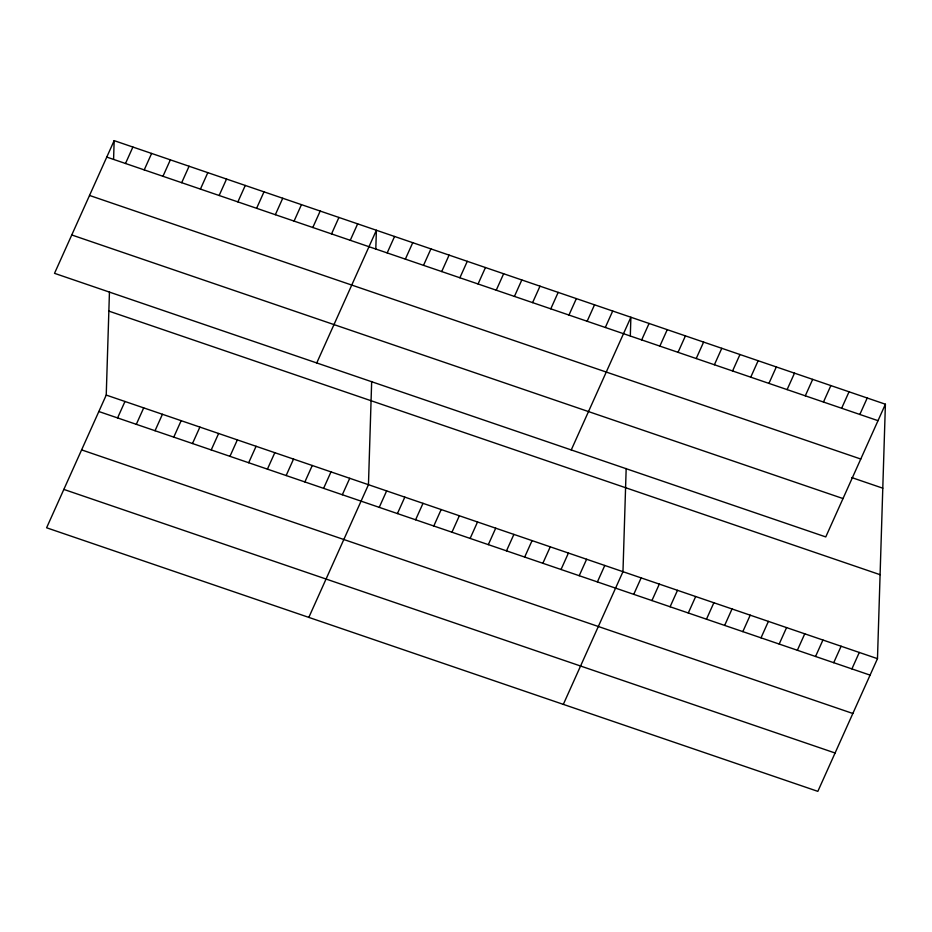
<?xml version="1.0" encoding="UTF-8"?>
<svg xmlns="http://www.w3.org/2000/svg" width="932" height="932" viewBox="0 0 932 932"><rect width="100%" height="100%" fill="white"/><g stroke="black" fill="none" stroke-linecap="round" stroke-linejoin="round"><path stroke-width="1.4" d="M885.4 404.22L825.764 536.925L54.522 273.332L114.158 140.639L885.4 404.22L877.478 658.668L817.842 791.361L46.6 527.78L106.236 395.075L109.452 291.891M113.588 159.29L114.158 140.639M371.67 381.503L368.455 484.698L308.818 617.403M375.806 248.914L376.388 230.251L316.74 362.956M626.176 468.493L622.972 571.677L563.324 704.382M630.312 335.893L630.894 317.241L571.258 449.935M125.505 163.484L132.892 147.035M144.227 169.892L151.625 153.442M162.96 176.288L170.358 159.838M181.693 182.684L189.08 166.245M200.427 189.091L207.813 172.641M117.572 417.932L124.97 401.482M219.148 195.487L226.546 179.049M136.305 424.328L143.703 407.878M237.881 201.895L245.279 185.445M155.038 430.735L162.424 414.286M256.615 208.29L264.001 191.841M173.771 437.131L181.157 420.682M275.348 214.698L282.734 198.248M192.493 443.527L199.891 427.089M294.069 221.094L301.467 204.644M211.226 449.935L218.624 433.485M312.803 227.501L320.189 211.051M229.959 456.33L237.345 439.892M331.536 233.897L338.922 217.447M248.681 462.738L256.079 446.288M350.257 240.305L357.655 223.855M267.414 469.134L274.812 452.696M286.147 475.541L293.533 459.092M387.176 252.922L394.562 236.472M304.88 481.937L312.267 465.487M405.35 259.131L412.748 242.681M423.524 265.34L430.922 248.891M323.602 488.345L331 471.895M441.71 271.55L449.096 255.112M342.335 494.741L349.733 478.291M459.884 277.771L467.282 261.321M478.069 283.98L485.456 267.531M379.242 507.358L386.64 490.908M496.243 290.19L503.641 273.752M397.428 513.567L404.814 497.129M514.429 296.411L521.815 279.961M415.602 519.788L423 503.338M532.603 302.62L540.001 286.171M433.788 525.998L441.174 509.548M550.789 308.83L558.175 292.38M451.962 532.207L459.36 515.757M568.963 315.051L576.36 298.601M470.136 538.428L477.534 521.978M587.137 321.26L594.534 304.811M488.321 544.638L495.708 528.188M605.322 327.47L612.708 311.02M506.495 550.847L513.893 534.397M524.681 557.068L532.067 540.618M641.682 339.9L649.068 323.451M542.855 563.278L550.253 546.828M659.856 346.11L667.254 329.66M561.041 569.487L568.427 553.037M678.042 352.331L685.428 335.881M579.215 575.708L586.612 559.258M696.216 358.54L703.613 342.091M597.4 581.918L604.786 565.468M714.401 364.75L721.787 348.3M732.575 370.959L739.961 354.521M633.748 594.336L641.146 577.898M750.749 377.18L758.147 360.731M651.934 600.558L659.32 584.108M768.935 383.39L776.321 366.94M670.108 606.767L677.506 590.317M787.109 389.599L794.507 373.161M688.294 612.976L695.68 596.538M805.295 395.82L812.681 379.371M706.468 619.197L713.865 602.748M823.469 402.03L830.866 385.58M724.653 625.407L732.039 608.957M841.654 408.239L849.04 391.79M742.827 631.616L750.225 615.167M859.828 414.46L867.226 398.011M761.013 637.837L768.399 621.388M779.187 644.047L786.573 627.597M797.361 650.256L804.759 633.807M815.547 656.477L822.933 640.028M833.721 662.687L841.118 646.237M851.906 668.896L859.292 652.447M106.772 157.089L878.002 420.67M89.53 195.452L860.772 459.033M851.615 477.534L882.779 488.182M71.764 234.969L843.006 498.562M108.858 311.113L880.088 574.695M106.236 395.075L877.478 658.668M98.85 411.525L870.08 675.118M81.608 449.888L852.838 713.481M63.842 489.417L835.072 752.998"/></g></svg>
